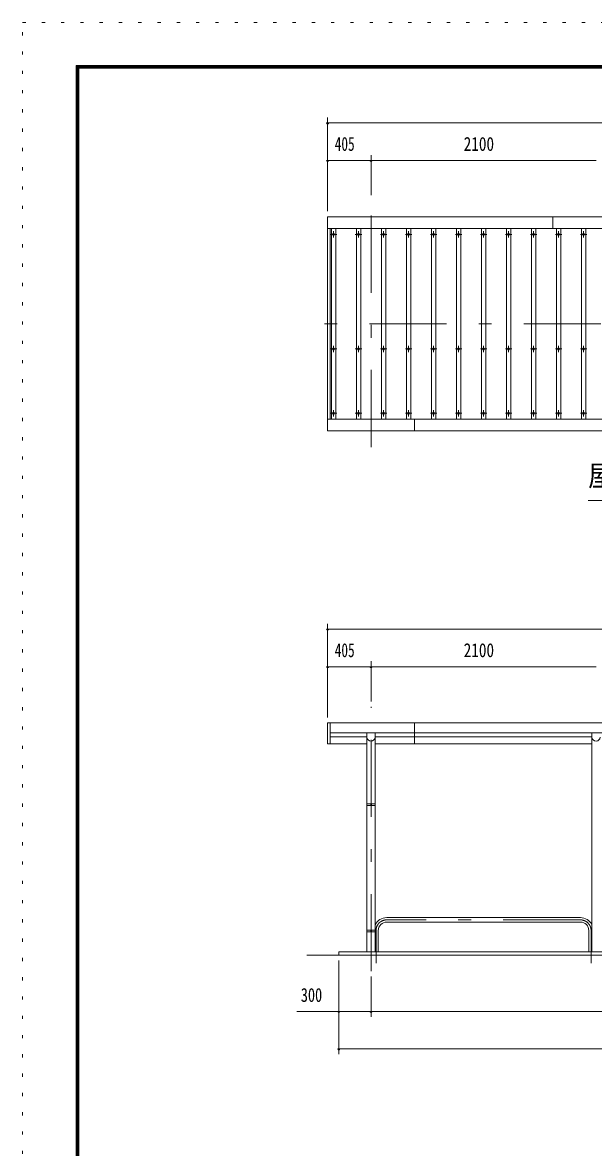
# Model space of a CAD drawing. Units: millimetres, scale not verified, with parts at other scales. Extents: x -23548 to 23548, y -10500 to 10500.
# Drawn here: x -6152 to -823, y 0 to 10500 of the extents above; entities that cross this region are included whole.
import ezdxf
from ezdxf.enums import TextEntityAlignment as Align

# ---------------------------------------------------------------- set-up
doc = ezdxf.new("R2010")
doc.units = ezdxf.units.MM
doc.header["$LTSCALE"] = 60
doc.linetypes.add('USER3', pattern=[24, 12, -5, 2, -5])
doc.linetypes.add('USER4', pattern=[3, 0.5, -2.5])
for name, color, linetype, lineweight in [('0-2_1-0BOLD', 7, 'Continuous', 18), ('0-3_1-2CENTER', 3, 'USER3', 18), ('0-4_1-4THIN', 4, 'Continuous', 18), ('0-5_1-5DIM', 3, 'Continuous', 18), ('0-C_F-F', 5, 'Continuous', 18), ('0-D_F-E_J_ADD', 5, 'USER4', 18)]:
    doc.layers.add(name, color=color, linetype=linetype, lineweight=lineweight)
doc.styles.add('ＭＳ ゴシック', font='')
doc.styles.get('ＭＳ ゴシック').set_extended_font_data('MS Gothic')

msp = doc.modelspace()

# ---------------------------------------------------------------- linework, layer by layer
at = {"layer": '0-2_1-0BOLD'}
for p, q in [((-1204.22, 8577.67), (-1204.22, 8687.67)), ((-3304.22, 8577.67), (4855.78, 8577.67)), ((-3279.22, 6797.67), (-3279.22, 8577.67)), ((4855.78, 6797.67), (-3304.22, 6797.67)), ((-2494.22, 6687.67), (-2494.22, 6797.67)), ((-3279.22, 3768.55), (-3279.22, 3962.67)), ((-2494.22, 3962.67), (-2494.22, 3768.55)), ((4830.79, 3868.72), (-3279.22, 3868.72)), ((-3279.22, 3834.18), (-2937.37, 3834.18)), ((-2937.37, 3868.72), (-2937.37, 3208.21)), ((-2861.07, 3208.21), (-2861.07, 3868.72)), ((-2861.07, 3834.18), (-837.37, 3834.18)), ((-837.37, 3868.72), (-837.37, 1824.67)), ((-837.37, 3768.55), (-2861.07, 3768.55)), ((-2937.37, 3192.21), (-2937.37, 2029.06)), ((-2902.27, 3208.21), (-2902.27, 3192.21)), ((-2896.17, 3200.21), (-2902.27, 3200.21)), ((-2896.17, 3192.21), (-2896.17, 3208.21)), ((-2861.07, 2029.06), (-2861.07, 3192.21)), ((-945.57, 2146.02), (-2752.86, 2146.02)), ((-2752.86, 2103.32), (-945.57, 2103.32)), ((-2937.37, 2013.06), (-2937.37, 1824.67)), ((-2902.27, 2029.06), (-2902.27, 2013.06)), ((-2896.17, 2021.06), (-2902.27, 2021.06)), ((-2896.17, 2013.06), (-2896.17, 2029.06)), ((-2861.07, 1824.67), (-2861.07, 2013.06)), ((-2831.51, 2024.67), (-2831.51, 1824.67)), ((-866.92, 1824.67), (-866.92, 2024.67)), ((5050.79, 1794.67), (-3499.22, 1794.67))]:
    msp.add_line(p, q, dxfattribs=at)
for points in [[(4855.78, 6687.67), (-3304.22, 6687.67), (-3304.22, 8687.67), (4855.78, 8687.67)], [(-2938.97, 3208.21), (-2938.97, 3192.21), (-2859.47, 3192.21), (-2859.47, 3208.21)], [(-2938.97, 2029.06), (-2859.47, 2029.06), (-2859.47, 2013.06), (-2938.97, 2013.06)]]:
    msp.add_lwpolyline(points, close=True, dxfattribs=at)
for points in [[(-2937.37, 3768.55), (-3304.22, 3768.55), (-3304.22, 3962.67), (4855.78, 3962.67), (4855.78, 3768.55), (4488.93, 3768.55)], [(-3199.22, 1794.67), (-3199.22, 1824.67), (4750.78, 1824.67), (4750.78, 1794.67)]]:
    msp.add_lwpolyline(points, dxfattribs=at)
for centre in [(-3249.22, 8522.67), (-3015.89, 8522.67), (-2782.55, 8522.67), (-2549.22, 8522.67), (-2315.89, 8522.67), (-2082.55, 8522.67), (-1849.22, 8522.67), (-1615.89, 8522.67), (-1382.55, 8522.67), (-1149.22, 8522.67), (-915.89, 8522.67), (-3249.22, 7452.68), (-3015.89, 7452.68), (-2782.55, 7452.68), (-2549.22, 7452.68), (-2315.89, 7452.68), (-2082.55, 7452.68), (-1849.22, 7452.68), (-1615.89, 7452.68), (-1382.55, 7452.68), (-1149.22, 7452.68), (-915.89, 7452.68), (-3249.22, 6852.68), (-3015.89, 6852.68), (-2782.55, 6852.68), (-2549.22, 6852.68), (-2315.89, 6852.68), (-2082.55, 6852.68), (-1849.22, 6852.68), (-1615.89, 6852.68), (-1382.55, 6852.68), (-1149.22, 6852.68), (-915.89, 6852.68)]:
    msp.add_circle(centre, 10, dxfattribs=at)
for centre, radius, start, end in [((-2899.22, 3830.56), 38.15, 180, 0), ((-799.22, 3830.56), 38.15, 180, 0), ((-2752.86, 2024.67), 121.35, 90, 153.08894), ((-2752.86, 2024.67), 78.65, 90, 180), ((-945.57, 2024.67), 121.35, 26.92177, 90), ((-945.57, 2024.67), 78.65, 0, 90)]:
    msp.add_arc(centre, radius, start, end, dxfattribs=at)
at = {"layer": '0-3_1-2CENTER'}
for p, q in [((-2899.22, 6537.67), (-2899.22, 8837.68)), ((-3219.22, 8522.67), (-3279.22, 8522.67)), ((-3249.22, 8552.68), (-3249.22, 8492.68)), ((-3045.89, 8522.67), (-2985.89, 8522.67)), ((-3015.89, 8492.68), (-3015.89, 8552.68)), ((-2752.56, 8522.67), (-2812.56, 8522.67)), ((-2782.55, 8552.68), (-2782.55, 8492.68)), ((-2579.22, 8522.67), (-2519.22, 8522.67)), ((-2549.22, 8492.68), (-2549.22, 8552.68)), ((-2285.89, 8522.67), (-2345.89, 8522.67)), ((-2315.89, 8552.68), (-2315.89, 8492.68)), ((-2112.56, 8522.67), (-2052.56, 8522.67)), ((-2082.55, 8492.68), (-2082.55, 8552.68)), ((-1819.22, 8522.67), (-1879.22, 8522.67)), ((-1849.22, 8552.68), (-1849.22, 8492.68)), ((-1645.89, 8522.67), (-1585.89, 8522.67)), ((-1615.89, 8492.68), (-1615.89, 8552.68)), ((-1352.56, 8522.67), (-1412.56, 8522.67)), ((-1382.55, 8552.68), (-1382.55, 8492.68)), ((-1179.22, 8522.67), (-1119.22, 8522.67)), ((-1149.22, 8492.68), (-1149.22, 8552.68)), ((-885.89, 8522.67), (-945.89, 8522.67)), ((-915.89, 8552.68), (-915.89, 8492.68)), ((5005.78, 7687.67), (-3454.22, 7687.67)), ((-3249.22, 7482.68), (-3249.22, 7422.67)), ((-3015.89, 7422.67), (-3015.89, 7482.68)), ((-2782.55, 7482.68), (-2782.55, 7422.67)), ((-2549.22, 7422.67), (-2549.22, 7482.68)), ((-2315.89, 7482.68), (-2315.89, 7422.67)), ((-2082.55, 7422.67), (-2082.55, 7482.68)), ((-1849.22, 7482.68), (-1849.22, 7422.67)), ((-1615.89, 7422.67), (-1615.89, 7482.68)), ((-1382.55, 7482.68), (-1382.55, 7422.67)), ((-1149.22, 7422.67), (-1149.22, 7482.68)), ((-915.89, 7482.68), (-915.89, 7422.67)), ((-3279.22, 7452.68), (-3219.22, 7452.68)), ((-2985.89, 7452.68), (-3045.89, 7452.68)), ((-2812.56, 7452.68), (-2752.56, 7452.68)), ((-2519.22, 7452.68), (-2579.22, 7452.68)), ((-2345.89, 7452.68), (-2285.89, 7452.68)), ((-2052.56, 7452.68), (-2112.56, 7452.68)), ((-1879.22, 7452.68), (-1819.22, 7452.68)), ((-1585.89, 7452.68), (-1645.89, 7452.68)), ((-1412.56, 7452.68), (-1352.56, 7452.68)), ((-1119.22, 7452.68), (-1179.22, 7452.68)), ((-945.89, 7452.68), (-885.89, 7452.68)), ((-3219.22, 6852.68), (-3279.22, 6852.68)), ((-3249.22, 6822.68), (-3249.22, 6882.68)), ((-2985.89, 6852.68), (-3045.89, 6852.68)), ((-3015.89, 6882.68), (-3015.89, 6822.68)), ((-2752.56, 6852.68), (-2812.56, 6852.68)), ((-2782.55, 6882.68), (-2782.55, 6822.68)), ((-2519.22, 6852.68), (-2579.22, 6852.68)), ((-2549.22, 6822.68), (-2549.22, 6882.68)), ((-2285.89, 6852.68), (-2345.89, 6852.68)), ((-2315.89, 6882.68), (-2315.89, 6822.68)), ((-2052.56, 6852.68), (-2112.56, 6852.68)), ((-2082.55, 6822.68), (-2082.55, 6882.68)), ((-1819.22, 6852.68), (-1879.22, 6852.68)), ((-1849.22, 6882.68), (-1849.22, 6822.68)), ((-1585.89, 6852.68), (-1645.89, 6852.68)), ((-1615.89, 6882.68), (-1615.89, 6822.68)), ((-1352.56, 6852.68), (-1412.56, 6852.68)), ((-1382.55, 6822.68), (-1382.55, 6882.68)), ((-1119.22, 6852.68), (-1179.22, 6852.68)), ((-1149.22, 6882.68), (-1149.22, 6822.68)), ((-885.89, 6852.68), (-945.89, 6852.68)), ((-915.89, 6822.68), (-915.89, 6882.68)), ((-2899.22, 1644.67), (-2899.22, 4112.67)), ((-945.57, 2124.67), (-2752.86, 2124.67)), ((-2852.86, 2024.67), (-2852.86, 1719.67)), ((-845.57, 1719.67), (-845.57, 2024.67))]:
    msp.add_line(p, q, dxfattribs=at)
for centre, start, end in [((-2752.86, 2024.67), 90, 180), ((-945.57, 2024.67), 0, 90)]:
    msp.add_arc(centre, 100, start, end, dxfattribs=at)
at = {"layer": '0-4_1-4THIN'}
for p, q in [((-3269.22, 8577.68), (-3269.22, 6797.68)), ((-3229.22, 6797.68), (-3229.22, 8577.68)), ((-3035.89, 8577.68), (-3035.89, 6797.68)), ((-2995.89, 6797.68), (-2995.89, 8577.68)), ((-2802.56, 8577.68), (-2802.56, 6797.68)), ((-2762.56, 6797.68), (-2762.56, 8577.68)), ((-2569.22, 8577.68), (-2569.22, 6797.68)), ((-2529.22, 6797.68), (-2529.22, 8577.68)), ((-2335.89, 8577.68), (-2335.89, 6797.68)), ((-2295.89, 6797.68), (-2295.89, 8577.68)), ((-2102.56, 8577.68), (-2102.56, 6797.68)), ((-2062.56, 6797.68), (-2062.56, 8577.68)), ((-1869.22, 8577.68), (-1869.22, 6797.68)), ((-1829.22, 6797.68), (-1829.22, 8577.68)), ((-1635.89, 8577.68), (-1635.89, 6797.68)), ((-1595.89, 6797.68), (-1595.89, 8577.68)), ((-1402.56, 8577.68), (-1402.56, 6797.68)), ((-1362.56, 6797.68), (-1362.56, 8577.68)), ((-1169.22, 8577.68), (-1169.22, 6797.68)), ((-1129.22, 6797.68), (-1129.22, 8577.68)), ((-935.89, 8577.68), (-935.89, 6797.68)), ((-895.89, 6797.68), (-895.89, 8577.68))]:
    msp.add_line(p, q, dxfattribs=at)
at = {"layer": '0-5_1-5DIM'}
for p, q in [((-3294.22, 9562.67), (-3314.22, 9562.67)), ((-3304.22, 9612.67), (-3304.22, 8737.67)), ((-3304.22, 9562.67), (4855.78, 9562.67)), ((-2899.22, 8887.68), (-2899.22, 9262.68)), ((-3294.22, 9212.68), (-3314.22, 9212.68)), ((-3304.22, 9212.68), (-2899.22, 9212.68)), ((-2889.22, 9212.68), (-2909.22, 9212.68)), ((-2899.22, 9212.68), (-799.22, 9212.68)), ((-874.21, 6037.67), (2425.79, 6037.67)), ((-3294.22, 4837.67), (-3314.22, 4837.67)), ((-3304.22, 4887.67), (-3304.22, 4012.67)), ((-3304.22, 4837.67), (4855.78, 4837.67)), ((-2899.22, 4162.67), (-2899.22, 4537.67)), ((-3294.22, 4487.67), (-3314.22, 4487.67)), ((-3304.22, 4487.67), (-2899.22, 4487.67)), ((-2889.22, 4487.67), (-2909.22, 4487.67)), ((-2899.22, 4487.67), (-799.22, 4487.67)), ((-3199.22, 1744.67), (-3199.22, 869.67)), ((-2899.22, 1219.67), (-2899.22, 1594.67)), ((-3199.22, 1269.67), (-3591.72, 1269.67)), ((-3189.22, 1269.67), (-3209.22, 1269.67)), ((-3199.22, 1269.67), (-2899.22, 1269.67)), ((-2889.22, 1269.67), (-2909.22, 1269.67)), ((-2899.22, 1269.67), (4450.78, 1269.67)), ((-3189.22, 919.67), (-3209.22, 919.67)), ((4750.78, 919.67), (-3199.22, 919.67))]:
    msp.add_line(p, q, dxfattribs=at)
for centre in [(-3304.22, 9562.67), (-3304.22, 9212.68), (-2899.22, 9212.68), (-3304.22, 4837.67), (-3304.22, 4487.67), (-2899.22, 4487.67), (-3199.22, 1269.67), (-2899.22, 1269.67), (-3199.22, 919.67)]:
    msp.add_arc(centre, 10, 180, 0, dxfattribs=at)
at = {"layer": '0-C_F-F'}
for points in [[(23048.12, -10000), (23048.12, 10100), (-5651.88, 10100), (-5651.88, -10000)], [(23045.62, -9997.5), (-5649.38, -9997.5), (-5649.38, 10097.5), (23045.62, 10097.5)], [(23043.12, -9995), (-5646.88, -9995), (-5646.88, 10095), (23043.12, 10095)], [(23040.62, -9992.5), (-5644.38, -9992.5), (-5644.38, 10092.5), (23040.62, 10092.5)], [(23038.12, -9990), (-5641.88, -9990), (-5641.88, 10090), (23038.12, 10090)], [(23035.62, -9987.5), (-5639.38, -9987.5), (-5639.38, 10087.5), (23035.62, 10087.5)], [(23033.12, -9985), (-5636.88, -9985), (-5636.88, 10085), (23033.12, 10085)], [(23030.62, -9982.5), (-5634.38, -9982.5), (-5634.38, 10082.5), (23030.62, 10082.5)], [(23028.12, -9980), (-5631.88, -9980), (-5631.88, 10080), (23028.12, 10080)], [(23025.62, -9977.5), (-5629.38, -9977.5), (-5629.38, 10077.5), (23025.62, 10077.5)], [(23023.12, -9975), (-5626.88, -9975), (-5626.88, 10075), (23023.12, 10075)]]:
    msp.add_lwpolyline(points, close=True, dxfattribs=at)
at = {"layer": '0-D_F-E_J_ADD'}
msp.add_lwpolyline([(23548.12, -10500), (-6151.88, -10500), (-6151.88, 10500), (23548.12, 10500)], close=True, dxfattribs=at)

# ---------------------------------------------------------------- texts
at = {"layer": '0-5_1-5DIM', "color": 7, "style": 'ＭＳ ゴシック'}
for s, height, width, p in [('405', 130.2, 0.7, (-3238.1, 9262.68)), ('2100', 130.2, 0.8, (-2034.61, 9262.68)), ('屋根伏図\u3000Ｓ＝１／５０', 195.4, 0.9, (-874.21, 6114.32)), ('405', 130.2, 0.7, (-3238.1, 4537.67)), ('2100', 130.2, 0.8, (-2034.61, 4537.67)), ('300', 130.2, 0.75, (-3554.57, 1319.67))]:
    msp.add_text(s, height=height, dxfattribs=dict(at, width=width)).set_placement(p, align=Align.BOTTOM_LEFT)

doc.saveas('drawing.dxf')
